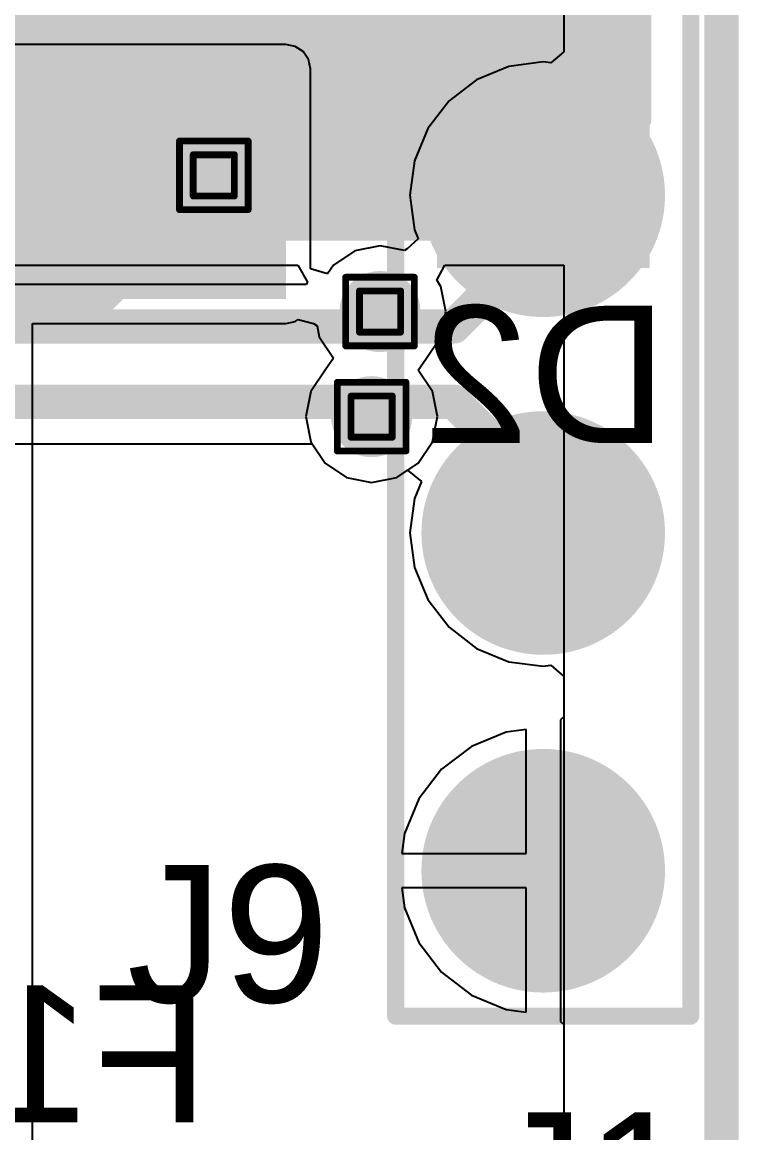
# Model space of a CAD drawing. Header units: inches. Extents: x -8 to 210, y -39 to 109.
# Drawn here: x 82.55 to 87.86, y 13.23 to 21.45 of the extents above; entities that cross this region are included whole.
import ezdxf

# ---------------------------------------------------------------- set-up
doc = ezdxf.new("R2010")
doc.units = ezdxf.units.IN
for name, color, linetype in [('Bottom Layer', 5, 'Continuous'), ('Bottom Overlay', 54, 'Continuous'), ('Bottom Paste', 16, 'Continuous'), ('Bottom Solder', 6, 'Continuous'), ('Drill Drawing', 1, 'Continuous'), ('Top Board_outline-Bottom 3D Body', 216, 'Continuous'), ('Top Layer', 1, 'Continuous'), ('Top Overlay', 2, 'Continuous'), ('Top Paste', 8, 'Continuous'), ('Top Solder', 216, 'Continuous'), ('Via Holes', 16, 'Continuous')]:
    doc.layers.add(name, color=color, linetype=linetype)
doc.styles.add('Arial', font='', dxfattribs={"height": 0.2})
doc.styles.add('Arial_Bold', font='', dxfattribs={"height": 0.2})
doc.styles.get('Arial').set_extended_font_data('Arial')
doc.styles.get('Arial_Bold').set_extended_font_data('Arial', bold=True)

# ---------------------------------------------------------------- blocks, each defined once
blk = doc.blocks.new('T__________11')
at = {"layer": 'Top Layer'}
blk.add_hatch(color=1, dxfattribs=at).paths.add_polyline_path([(0.381, 0.762), (-0.381, 0.762), (-0.762, 0.381), (-0.762, -0.381), (-0.381, -0.762), (0.381, -0.762), (0.762, -0.381), (0.762, 0.381)])
at = {"layer": 'Top Paste'}
blk.add_hatch(color=8, dxfattribs=at).paths.add_polyline_path([(0.381, 0.762), (-0.381, 0.762), (-0.762, 0.381), (-0.762, -0.381), (-0.381, -0.762), (0.381, -0.762), (0.762, -0.381), (0.762, 0.381)])
at = {"layer": 'Top Solder'}
blk.add_hatch(color=216, dxfattribs=at).paths.add_polyline_path([(0.4318, 0.8636), (-0.4318, 0.8636), (-0.8636, 0.4318), (-0.8636, -0.4318), (-0.4318, -0.8636), (0.4318, -0.8636), (0.8636, -0.4318), (0.8636, 0.4318)])
at = {"layer": 'Top Overlay'}
for points in [[(-0.9398, 0.4318, 0.2, 0.2, 0), (-0.4318, 0.9398, 0.2, 0.2, 0)], [(-0.4318, 0.9398, 0.2, 0.2, 0), (0.4318, 0.9398, 0.2, 0.2, 0)], [(-0.4318, 0.9398, 0.2, 0.2, 0), (0.4318, 0.9398, 0.2, 0.2, 0)], [(0.4318, 0.9398, 0.2, 0.2, 0), (0.9398, 0.4318, 0.2, 0.2, 0)], [(-0.9398, -0.4318, 0.2, 0.2, 0), (-0.9398, 0.4318, 0.2, 0.2, 0)], [(0.9398, -0.4318, 0.2, 0.2, 0), (0.9398, 0.4318, 0.2, 0.2, 0)], [(-0.9398, -0.4318, 0.2, 0.2, 0), (-0.4318, -0.9398, 0.2, 0.2, 0)], [(0.4318, -0.9398, 0.2, 0.2, 0), (0.9398, -0.4318, 0.2, 0.2, 0)], [(-0.4318, -0.9398, 0.2, 0.2, 0), (0.4318, -0.9398, 0.2, 0.2, 0)], [(-0.4318, -0.9398, 0.2, 0.2, 0), (0.4318, -0.9398, 0.2, 0.2, 0)]]:
    blk.add_lwpolyline(points, format="xyseb", dxfattribs=at)
for points in [[(-0.4818, 0.9398, 0.1, 0.1, 1), (-0.3818, 0.9398, 0.1, 0.1, 1)], [(-0.4818, 0.9398, 0.1, 0.1, 1), (-0.3818, 0.9398, 0.1, 0.1, 1)], [(-0.4818, 0.9398, 0.1, 0.1, 1), (-0.3818, 0.9398, 0.1, 0.1, 1)], [(0.3818, 0.9398, 0.1, 0.1, 1), (0.4818, 0.9398, 0.1, 0.1, 1)], [(0.3818, 0.9398, 0.1, 0.1, 1), (0.4818, 0.9398, 0.1, 0.1, 1)], [(0.3818, 0.9398, 0.1, 0.1, 1), (0.4818, 0.9398, 0.1, 0.1, 1)], [(-0.9898, 0.4318, 0.1, 0.1, 1), (-0.8898, 0.4318, 0.1, 0.1, 1)], [(-0.9898, 0.4318, 0.1, 0.1, 1), (-0.8898, 0.4318, 0.1, 0.1, 1)], [(0.8898, 0.4318, 0.1, 0.1, 1), (0.9898, 0.4318, 0.1, 0.1, 1)], [(0.8898, 0.4318, 0.1, 0.1, 1), (0.9898, 0.4318, 0.1, 0.1, 1)], [(-0.9898, -0.4318, 0.1, 0.1, 1), (-0.8898, -0.4318, 0.1, 0.1, 1)], [(-0.9898, -0.4318, 0.1, 0.1, 1), (-0.8898, -0.4318, 0.1, 0.1, 1)], [(0.8898, -0.4318, 0.1, 0.1, 1), (0.9898, -0.4318, 0.1, 0.1, 1)], [(0.8898, -0.4318, 0.1, 0.1, 1), (0.9898, -0.4318, 0.1, 0.1, 1)], [(-0.4818, -0.9398, 0.1, 0.1, 1), (-0.3818, -0.9398, 0.1, 0.1, 1)], [(-0.4818, -0.9398, 0.1, 0.1, 1), (-0.3818, -0.9398, 0.1, 0.1, 1)], [(-0.4818, -0.9398, 0.1, 0.1, 1), (-0.3818, -0.9398, 0.1, 0.1, 1)], [(0.3818, -0.9398, 0.1, 0.1, 1), (0.4818, -0.9398, 0.1, 0.1, 1)], [(0.3818, -0.9398, 0.1, 0.1, 1), (0.4818, -0.9398, 0.1, 0.1, 1)], [(0.3818, -0.9398, 0.1, 0.1, 1), (0.4818, -0.9398, 0.1, 0.1, 1)]]:
    blk.add_lwpolyline(points, format="xyseb", close=True, dxfattribs=at)
blk = doc.blocks.new('P____4_P___86')
at = {"layer": 'Top Layer'}
h = blk.add_hatch(color=1, dxfattribs=at)
edge = h.paths.add_edge_path()
edge.add_arc((-1.25, 0), 0.8, 0, 360)
h = blk.add_hatch(color=1, dxfattribs=at)
edge = h.paths.add_edge_path()
edge.add_arc((1.25, 0), 0.8, 0, 360)
h = blk.add_hatch(color=1, dxfattribs=at)
edge = h.paths.add_edge_path()
edge.add_arc((3.75, 0), 0.8, 0, 360)
at = {"layer": 'Top Paste'}
h = blk.add_hatch(color=8, dxfattribs=at)
edge = h.paths.add_edge_path()
edge.add_arc((-1.25, 0), 0.8, 0, 360)
h = blk.add_hatch(color=8, dxfattribs=at)
edge = h.paths.add_edge_path()
edge.add_arc((1.25, 0), 0.8, 0, 360)
h = blk.add_hatch(color=8, dxfattribs=at)
edge = h.paths.add_edge_path()
edge.add_arc((3.75, 0), 0.8, 0, 360)
at = {"layer": 'Top Solder'}
h = blk.add_hatch(color=216, dxfattribs=at)
edge = h.paths.add_edge_path()
edge.add_arc((-1.25, 0), 0.9016, 0, 360)
h = blk.add_hatch(color=216, dxfattribs=at)
edge = h.paths.add_edge_path()
edge.add_arc((1.25, 0), 0.9016, 0, 360)
h = blk.add_hatch(color=216, dxfattribs=at)
edge = h.paths.add_edge_path()
edge.add_arc((3.75, 0), 0.9016, 0, 360)
at = {"layer": 'Top Overlay'}
for points in [[(4.826, 1.0922, 0.127, 0.127, 0), (-4.826, 1.0922, 0.127, 0.127, 0)], [(4.826, -1.0922, 0.127, 0.127, 0), (4.826, 1.0922, 0.127, 0.127, 0)], [(4.826, -1.0922, 0.127, 0.127, 0), (-4.826, -1.0922, 0.127, 0.127, 0)]]:
    blk.add_lwpolyline(points, format="xyseb", dxfattribs=at)
for points in [[(4.79425, 1.0922, 0.0635, 0.0635, 1), (4.85775, 1.0922, 0.0635, 0.0635, 1)], [(4.79425, 1.0922, 0.0635, 0.0635, 1), (4.85775, 1.0922, 0.0635, 0.0635, 1)], [(4.79425, -1.0922, 0.0635, 0.0635, 1), (4.85775, -1.0922, 0.0635, 0.0635, 1)], [(4.79425, -1.0922, 0.0635, 0.0635, 1), (4.85775, -1.0922, 0.0635, 0.0635, 1)]]:
    blk.add_lwpolyline(points, format="xyseb", close=True, dxfattribs=at)
blk = doc.blocks.new('SOD_323_B_111')
at = {"layer": 'Bottom Layer'}
for points in [[(-0.75, -0.45), (-1.55, -0.45), (-1.55, 0.45), (-0.75, 0.45)], [(1.55, -0.45), (0.75, -0.45), (0.75, 0.45), (1.55, 0.45)]]:
    blk.add_hatch(color=5, dxfattribs=at).paths.add_polyline_path(points)
at = {"layer": 'Bottom Overlay'}
for points in [[(-2.0066, 0.4826), (-0.9144, 0.4826), (-0.9144, 0.7874), (-2.0066, 0.7874)], [(-2.0066, -0.508), (-1.5748, -0.508), (-1.5748, 0.508), (-2.0066, 0.508)], [(-2.0066, -0.7874), (-0.9144, -0.7874), (-0.9144, -0.4826), (-2.0066, -0.4826)]]:
    blk.add_hatch(color=54, dxfattribs=at).paths.add_polyline_path(points)
at = {"layer": 'Bottom Paste'}
for points in [[(-0.75, -0.45), (-1.55, -0.45), (-1.55, 0.45), (-0.75, 0.45)], [(1.55, -0.45), (0.75, -0.45), (0.75, 0.45), (1.55, 0.45)]]:
    blk.add_hatch(color=16, dxfattribs=at).paths.add_polyline_path(points)
at = {"layer": 'Bottom Solder'}
for points in [[(-0.695, -0.505), (-1.605, -0.505), (-1.605, 0.505), (-0.695, 0.505)], [(1.605, -0.505), (0.695, -0.505), (0.695, 0.505), (1.605, 0.505)]]:
    blk.add_hatch(color=6, dxfattribs=at).paths.add_polyline_path(points)
at = {"layer": 'Bottom Overlay'}
for points in [[(-0.9144, 0.7366, 0.127, 0.127, 0), (0.9398, 0.7366, 0.127, 0.127, 0)], [(0.9398, 0.7366, 0.127, 0.127, 0), (0.9398, 0.5588, 0.127, 0.127, 0)], [(0.9398, -0.5588, 0.127, 0.127, 0), (0.9398, -0.7366, 0.127, 0.127, 0)], [(-0.9144, -0.7366, 0.127, 0.127, 0), (0.9398, -0.7366, 0.127, 0.127, 0)]]:
    blk.add_lwpolyline(points, format="xyseb", dxfattribs=at)
for points in [[(-0.9461, 0.7366, 0.0635, 0.0635, 1), (-0.8827, 0.7366, 0.0635, 0.0635, 1)], [(0.908, 0.7366, 0.0635, 0.0635, 1), (0.9715, 0.7366, 0.0635, 0.0635, 1)], [(0.908, 0.7366, 0.0635, 0.0635, 1), (0.9715, 0.7366, 0.0635, 0.0635, 1)], [(0.908, 0.5588, 0.0635, 0.0635, 1), (0.9715, 0.5588, 0.0635, 0.0635, 1)], [(0.908, -0.5588, 0.0635, 0.0635, 1), (0.9715, -0.5588, 0.0635, 0.0635, 1)], [(-0.9461, -0.7366, 0.0635, 0.0635, 1), (-0.8827, -0.7366, 0.0635, 0.0635, 1)], [(0.908, -0.7366, 0.0635, 0.0635, 1), (0.9715, -0.7366, 0.0635, 0.0635, 1)], [(0.908, -0.7366, 0.0635, 0.0635, 1), (0.9715, -0.7366, 0.0635, 0.0635, 1)]]:
    blk.add_lwpolyline(points, format="xyseb", close=True, dxfattribs=at)

msp = doc.modelspace()

# ---------------------------------------------------------------- hatches: boundary and pattern name
at = {"layer": 'Bottom Layer'}
for points in [[(87.122, 20.5486), (87.122, 21.9964), (60.1472, 21.9964), (60.1472, 20.5486)], [(76.2, 19.8374), (87.122, 19.8374), (87.122, 21.8186), (76.2, 21.8186)]]:
    msp.add_hatch(color=5, dxfattribs=at).paths.add_polyline_path(points)
h = msp.add_hatch(color=5, dxfattribs=at)
edge = h.paths.add_edge_path()
edge.add_arc((83.9724, 20.32), 0.3, 0, 360)
h = msp.add_hatch(color=5, dxfattribs=at)
edge = h.paths.add_edge_path()
edge.add_arc((85.2029, 19.3119), 0.3, 0, 360)
h = msp.add_hatch(color=5, dxfattribs=at)
edge = h.paths.add_edge_path()
edge.add_arc((85.1408, 18.5341), 0.3, 0, 360)
at = {"layer": 'Bottom Solder'}
h = msp.add_hatch(color=6, dxfattribs=at)
edge = h.paths.add_edge_path()
edge.add_arc((83.9724, 20.32), 0.4016, 0, 360)
at = {"layer": 'Top Layer'}
msp.add_hatch(color=1, dxfattribs=at).paths.add_polyline_path([(81.7372, 19.4056), (84.5058, 19.4056), (84.5058, 21.1074), (81.7372, 21.1074)])
h = msp.add_hatch(color=1, dxfattribs=at)
edge = h.paths.add_edge_path()
edge.add_arc((83.9724, 20.32), 0.3, 0, 360)
h = msp.add_hatch(color=1, dxfattribs=at)
edge = h.paths.add_edge_path()
edge.add_arc((85.2029, 19.3119), 0.3, 0, 360)
h = msp.add_hatch(color=1, dxfattribs=at)
edge = h.paths.add_edge_path()
edge.add_arc((85.1408, 18.5341), 0.3, 0, 360)
at = {"layer": 'Top Solder'}
h = msp.add_hatch(color=216, dxfattribs=at)
edge = h.paths.add_edge_path()
edge.add_arc((83.9724, 20.32), 0.4016, 0, 360)
at = {"layer": 'Via Holes'}
h = msp.add_hatch(color=7, dxfattribs=at)
edge = h.paths.add_edge_path()
edge.add_arc((83.9724, 20.32), 0.15, 0, 360)
h = msp.add_hatch(color=7, dxfattribs=at)
edge = h.paths.add_edge_path()
edge.add_arc((85.2029, 19.3119), 0.15, 0, 360)
h = msp.add_hatch(color=7, dxfattribs=at)
edge = h.paths.add_edge_path()
edge.add_arc((85.1408, 18.5341), 0.15, 0, 360)

# ---------------------------------------------------------------- linework, layer by layer
at = {"layer": 'Bottom Layer'}
for p, q in [((76.2, 19.6561), (84.5936, 19.6561)), ((84.5936, 19.6561), (84.6655, 19.5291)), ((85.6224, 19.5441), (85.6823, 19.6561)), ((85.6823, 19.6561), (86.5632, 19.6561)), ((86.5632, 19.6561), (86.5632, 13.1353)), ((84.656, 19.5132), (79.7277, 19.5132)), ((84.6655, 19.5291), (84.656, 19.5132)), ((85.653, 19.4983), (85.6224, 19.5441)), ((85.6901, 19.3119), (85.653, 19.4983)), ((85.653, 19.1255), (85.6901, 19.3119)), ((85.5474, 18.9674), (85.653, 19.1255)), ((85.4853, 18.8786), (85.5467, 18.9669)), ((85.5467, 18.9669), (85.5474, 18.9674)), ((85.5909, 18.7205), (85.4853, 18.8786)), ((85.628, 18.5341), (85.5909, 18.7205)), ((85.5909, 18.3477), (85.628, 18.5341)), ((80.0879, 18.3328), (84.7006, 18.3328)), ((84.7006, 18.3328), (84.7963, 18.1896)), ((85.4853, 18.1896), (85.5909, 18.3477)), ((84.7963, 18.1896), (84.9544, 18.084)), ((85.3272, 18.084), (85.4853, 18.1896)), ((84.9544, 18.084), (85.1408, 18.0469)), ((85.1408, 18.0469), (85.3272, 18.084))]:
    msp.add_line(p, q, dxfattribs=at)
for points in [[(85.0934, 19.2024, 0.254, 0.254, 0), (85.2029, 19.3119, 0.254, 0.254, 0)], [(79.7277, 19.2024, 0.254, 0.254, 0), (85.0934, 19.2024, 0.254, 0.254, 0)], [(79.9592, 18.6436, 0.254, 0.254, 0), (85.0313, 18.6436, 0.254, 0.254, 0)], [(85.0313, 18.6436, 0.254, 0.254, 0), (85.1408, 18.5341, 0.254, 0.254, 0)]]:
    msp.add_lwpolyline(points, format="xyseb", dxfattribs=at)
for points in [[(85.1394, 19.3119, 0.127, 0.127, 1), (85.2664, 19.3119, 0.127, 0.127, 1)], [(85.0299, 19.2024, 0.127, 0.127, 1), (85.1569, 19.2024, 0.127, 0.127, 1)], [(85.0299, 19.2024, 0.127, 0.127, 1), (85.1569, 19.2024, 0.127, 0.127, 1)], [(84.9678, 18.6436, 0.127, 0.127, 1), (85.0948, 18.6436, 0.127, 0.127, 1)], [(84.9678, 18.6436, 0.127, 0.127, 1), (85.0948, 18.6436, 0.127, 0.127, 1)], [(85.0773, 18.5341, 0.127, 0.127, 1), (85.2043, 18.5341, 0.127, 0.127, 1)]]:
    msp.add_lwpolyline(points, format="xyseb", close=True, dxfattribs=at)
at = {"layer": 'Drill Drawing'}
for points in [[(83.7184, 20.574, 0.0508, 0.0508, 0), (84.2264, 20.574, 0.0508, 0.0508, 0)], [(83.7184, 20.066, 0.0508, 0.0508, 0), (83.7184, 20.574, 0.0508, 0.0508, 0)], [(84.2264, 20.066, 0.0508, 0.0508, 0), (84.2264, 20.574, 0.0508, 0.0508, 0)], [(83.82, 20.4724, 0.0508, 0.0508, 0), (84.1248, 20.4724, 0.0508, 0.0508, 0)], [(83.82, 20.1676, 0.0508, 0.0508, 0), (83.82, 20.4724, 0.0508, 0.0508, 0)], [(84.1248, 20.1676, 0.0508, 0.0508, 0), (84.1248, 20.4724, 0.0508, 0.0508, 0)], [(83.82, 20.1676, 0.0508, 0.0508, 0), (84.1248, 20.1676, 0.0508, 0.0508, 0)], [(83.7184, 20.066, 0.0508, 0.0508, 0), (84.2264, 20.066, 0.0508, 0.0508, 0)], [(84.9489, 19.5659, 0.0508, 0.0508, 0), (85.4569, 19.5659, 0.0508, 0.0508, 0)], [(84.9489, 19.0579, 0.0508, 0.0508, 0), (84.9489, 19.5659, 0.0508, 0.0508, 0)], [(85.4569, 19.0579, 0.0508, 0.0508, 0), (85.4569, 19.5659, 0.0508, 0.0508, 0)], [(85.0505, 19.4643, 0.0508, 0.0508, 0), (85.3553, 19.4643, 0.0508, 0.0508, 0)], [(85.0505, 19.1595, 0.0508, 0.0508, 0), (85.0505, 19.4643, 0.0508, 0.0508, 0)], [(85.3553, 19.1595, 0.0508, 0.0508, 0), (85.3553, 19.4643, 0.0508, 0.0508, 0)], [(85.0505, 19.1595, 0.0508, 0.0508, 0), (85.3553, 19.1595, 0.0508, 0.0508, 0)], [(84.9489, 19.0579, 0.0508, 0.0508, 0), (85.4569, 19.0579, 0.0508, 0.0508, 0)], [(84.8868, 18.7881, 0.0508, 0.0508, 0), (85.3948, 18.7881, 0.0508, 0.0508, 0)], [(84.8868, 18.2801, 0.0508, 0.0508, 0), (84.8868, 18.7881, 0.0508, 0.0508, 0)], [(85.3948, 18.2801, 0.0508, 0.0508, 0), (85.3948, 18.7881, 0.0508, 0.0508, 0)], [(84.9884, 18.6865, 0.0508, 0.0508, 0), (85.2932, 18.6865, 0.0508, 0.0508, 0)], [(84.9884, 18.3817, 0.0508, 0.0508, 0), (84.9884, 18.6865, 0.0508, 0.0508, 0)], [(85.2932, 18.3817, 0.0508, 0.0508, 0), (85.2932, 18.6865, 0.0508, 0.0508, 0)], [(84.9884, 18.3817, 0.0508, 0.0508, 0), (85.2932, 18.3817, 0.0508, 0.0508, 0)], [(84.8868, 18.2801, 0.0508, 0.0508, 0), (85.3948, 18.2801, 0.0508, 0.0508, 0)]]:
    msp.add_lwpolyline(points, format="xyseb", dxfattribs=at)
for points in [[(83.7057, 20.574, 0.0254, 0.0254, 1), (83.7311, 20.574, 0.0254, 0.0254, 1)], [(83.7057, 20.574, 0.0254, 0.0254, 1), (83.7311, 20.574, 0.0254, 0.0254, 1)], [(84.2137, 20.574, 0.0254, 0.0254, 1), (84.2391, 20.574, 0.0254, 0.0254, 1)], [(84.2137, 20.574, 0.0254, 0.0254, 1), (84.2391, 20.574, 0.0254, 0.0254, 1)], [(83.8073, 20.4724, 0.0254, 0.0254, 1), (83.8327, 20.4724, 0.0254, 0.0254, 1)], [(83.8073, 20.4724, 0.0254, 0.0254, 1), (83.8327, 20.4724, 0.0254, 0.0254, 1)], [(84.1121, 20.4724, 0.0254, 0.0254, 1), (84.1375, 20.4724, 0.0254, 0.0254, 1)], [(84.1121, 20.4724, 0.0254, 0.0254, 1), (84.1375, 20.4724, 0.0254, 0.0254, 1)], [(83.8073, 20.1676, 0.0254, 0.0254, 1), (83.8327, 20.1676, 0.0254, 0.0254, 1)], [(83.8073, 20.1676, 0.0254, 0.0254, 1), (83.8327, 20.1676, 0.0254, 0.0254, 1)], [(84.1121, 20.1676, 0.0254, 0.0254, 1), (84.1375, 20.1676, 0.0254, 0.0254, 1)], [(84.1121, 20.1676, 0.0254, 0.0254, 1), (84.1375, 20.1676, 0.0254, 0.0254, 1)], [(83.7057, 20.066, 0.0254, 0.0254, 1), (83.7311, 20.066, 0.0254, 0.0254, 1)], [(83.7057, 20.066, 0.0254, 0.0254, 1), (83.7311, 20.066, 0.0254, 0.0254, 1)], [(84.2137, 20.066, 0.0254, 0.0254, 1), (84.2391, 20.066, 0.0254, 0.0254, 1)], [(84.2137, 20.066, 0.0254, 0.0254, 1), (84.2391, 20.066, 0.0254, 0.0254, 1)], [(84.9362, 19.5659, 0.0254, 0.0254, 1), (84.9616, 19.5659, 0.0254, 0.0254, 1)], [(84.9362, 19.5659, 0.0254, 0.0254, 1), (84.9616, 19.5659, 0.0254, 0.0254, 1)], [(85.4442, 19.5659, 0.0254, 0.0254, 1), (85.4696, 19.5659, 0.0254, 0.0254, 1)], [(85.4442, 19.5659, 0.0254, 0.0254, 1), (85.4696, 19.5659, 0.0254, 0.0254, 1)], [(85.0378, 19.4643, 0.0254, 0.0254, 1), (85.0632, 19.4643, 0.0254, 0.0254, 1)], [(85.0378, 19.4643, 0.0254, 0.0254, 1), (85.0632, 19.4643, 0.0254, 0.0254, 1)], [(85.3426, 19.4643, 0.0254, 0.0254, 1), (85.368, 19.4643, 0.0254, 0.0254, 1)], [(85.3426, 19.4643, 0.0254, 0.0254, 1), (85.368, 19.4643, 0.0254, 0.0254, 1)], [(85.0378, 19.1595, 0.0254, 0.0254, 1), (85.0632, 19.1595, 0.0254, 0.0254, 1)], [(85.0378, 19.1595, 0.0254, 0.0254, 1), (85.0632, 19.1595, 0.0254, 0.0254, 1)], [(85.3426, 19.1595, 0.0254, 0.0254, 1), (85.368, 19.1595, 0.0254, 0.0254, 1)], [(85.3426, 19.1595, 0.0254, 0.0254, 1), (85.368, 19.1595, 0.0254, 0.0254, 1)], [(84.9362, 19.0579, 0.0254, 0.0254, 1), (84.9616, 19.0579, 0.0254, 0.0254, 1)], [(84.9362, 19.0579, 0.0254, 0.0254, 1), (84.9616, 19.0579, 0.0254, 0.0254, 1)], [(85.4442, 19.0579, 0.0254, 0.0254, 1), (85.4696, 19.0579, 0.0254, 0.0254, 1)], [(85.4442, 19.0579, 0.0254, 0.0254, 1), (85.4696, 19.0579, 0.0254, 0.0254, 1)], [(84.8741, 18.7881, 0.0254, 0.0254, 1), (84.8995, 18.7881, 0.0254, 0.0254, 1)], [(84.8741, 18.7881, 0.0254, 0.0254, 1), (84.8995, 18.7881, 0.0254, 0.0254, 1)], [(85.3821, 18.7881, 0.0254, 0.0254, 1), (85.4075, 18.7881, 0.0254, 0.0254, 1)], [(85.3821, 18.7881, 0.0254, 0.0254, 1), (85.4075, 18.7881, 0.0254, 0.0254, 1)], [(84.9757, 18.6865, 0.0254, 0.0254, 1), (85.0011, 18.6865, 0.0254, 0.0254, 1)], [(84.9757, 18.6865, 0.0254, 0.0254, 1), (85.0011, 18.6865, 0.0254, 0.0254, 1)], [(85.2805, 18.6865, 0.0254, 0.0254, 1), (85.3059, 18.6865, 0.0254, 0.0254, 1)], [(85.2805, 18.6865, 0.0254, 0.0254, 1), (85.3059, 18.6865, 0.0254, 0.0254, 1)], [(84.9757, 18.3817, 0.0254, 0.0254, 1), (85.0011, 18.3817, 0.0254, 0.0254, 1)], [(84.9757, 18.3817, 0.0254, 0.0254, 1), (85.0011, 18.3817, 0.0254, 0.0254, 1)], [(85.2805, 18.3817, 0.0254, 0.0254, 1), (85.3059, 18.3817, 0.0254, 0.0254, 1)], [(85.2805, 18.3817, 0.0254, 0.0254, 1), (85.3059, 18.3817, 0.0254, 0.0254, 1)], [(84.8741, 18.2801, 0.0254, 0.0254, 1), (84.8995, 18.2801, 0.0254, 0.0254, 1)], [(84.8741, 18.2801, 0.0254, 0.0254, 1), (84.8995, 18.2801, 0.0254, 0.0254, 1)], [(85.3821, 18.2801, 0.0254, 0.0254, 1), (85.4075, 18.2801, 0.0254, 0.0254, 1)], [(85.3821, 18.2801, 0.0254, 0.0254, 1), (85.4075, 18.2801, 0.0254, 0.0254, 1)]]:
    msp.add_lwpolyline(points, format="xyseb", close=True, dxfattribs=at)
at = {"layer": 'Top Board_outline-Bottom 3D Body'}
msp.add_lwpolyline([(87.7316, 62.484, 0.254, 0.254, 0), (87.7316, 0, 0.254, 0.254, 0)], format="xyseb", dxfattribs=at)
at = {"layer": 'Top Layer'}
for p, q in [((86.5632, 21.6105), (86.5632, 21.2355)), ((84.5058, 21.2887), (76.7588, 21.2887)), ((84.5752, 21.2749), (84.5058, 21.2887)), ((84.634, 21.2356), (84.5752, 21.2749)), ((84.6733, 21.1768), (84.634, 21.2356)), ((86.5632, 21.2355), (86.4677, 21.1517)), ((84.6871, 21.1074), (84.6733, 21.1768)), ((86.4108, 21.1592), (86.1555, 21.1256)), ((86.4677, 21.1517), (86.4108, 21.1592)), ((84.6871, 19.6285), (84.6871, 21.1074)), ((86.1555, 21.1256), (85.9177, 21.0271)), ((85.9177, 21.0271), (85.7134, 20.8704)), ((85.7134, 20.8704), (85.5567, 20.6661)), ((85.5567, 20.6661), (85.4582, 20.4283)), ((85.4582, 20.4283), (85.4246, 20.173)), ((85.4246, 20.173), (85.4582, 19.9177)), ((85.4582, 19.9177), (85.4862, 19.85)), ((85.4862, 19.85), (85.4047, 19.7759)), ((85.0165, 19.762), (84.8584, 19.6564)), ((85.2029, 19.7991), (85.0165, 19.762)), ((85.3849, 19.7629), (85.2029, 19.7991)), ((85.4047, 19.7759), (85.3849, 19.7629)), ((84.8584, 19.6564), (84.8141, 19.59)), ((84.8141, 19.59), (84.6871, 19.6285)), ((84.5058, 19.2243), (84.5752, 19.2381)), ((84.5752, 19.2381), (84.5979, 19.2533)), ((84.5979, 19.2533), (84.7114, 19.2231)), ((82.6297, 9.3218), (82.6297, 19.2243)), ((82.6297, 19.2243), (84.5058, 19.2243)), ((84.7114, 19.2231), (84.737, 19.2051)), ((84.737, 19.2051), (84.7528, 19.1255)), ((84.7528, 19.1255), (84.8584, 18.9674)), ((84.8584, 18.9674), (84.7971, 18.8791)), ((84.7963, 18.8786), (84.6907, 18.7205)), ((84.7971, 18.8791), (84.7963, 18.8786)), ((84.6907, 18.7205), (84.6536, 18.5341)), ((84.6536, 18.5341), (84.6907, 18.3477)), ((84.6907, 18.3477), (84.7963, 18.1896)), ((84.7963, 18.1896), (84.9544, 18.084)), ((85.3272, 18.084), (85.4074, 18.1376)), ((85.4074, 18.1376), (85.51, 18.0534)), ((84.9544, 18.084), (85.1408, 18.0469)), ((85.1408, 18.0469), (85.3272, 18.084)), ((85.51, 18.0534), (85.4582, 17.9283)), ((85.4582, 17.9283), (85.4246, 17.673)), ((85.4246, 17.673), (85.4582, 17.4177)), ((85.4582, 17.4177), (85.5567, 17.1799)), ((85.5567, 17.1799), (85.7134, 16.9756)), ((85.7134, 16.9756), (85.9177, 16.8189)), ((85.9177, 16.8189), (86.1555, 16.7204)), ((86.1555, 16.7204), (86.4108, 16.6868)), ((86.4108, 16.6868), (86.4677, 16.6943)), ((86.4677, 16.6943), (86.5632, 16.6105)), ((86.5632, 16.6105), (86.5632, 16.3123)), ((86.5632, 16.3123), (86.5378, 16.2901)), ((86.5378, 16.2901), (86.5378, 15.173)), ((86.1357, 16.1999), (85.8793, 16.0937)), ((86.2838, 16.2194), (86.1357, 16.1999)), ((86.2838, 15.3), (86.2838, 16.2194)), ((85.8793, 16.0937), (85.6591, 15.9247)), ((85.6591, 15.9247), (85.4901, 15.7045)), ((85.4901, 15.7045), (85.3839, 15.4481)), ((85.3839, 15.4481), (85.3644, 15.3)), ((85.3644, 15.3), (86.2838, 15.3)), ((86.5378, 15.173), (86.5378, 14.0559)), ((86.2838, 15.046), (85.3644, 15.046)), ((85.3644, 15.046), (85.3839, 14.8979)), ((86.2838, 14.1266), (86.2838, 15.046)), ((85.3839, 14.8979), (85.4901, 14.6415)), ((85.4901, 14.6415), (85.6591, 14.4213)), ((85.6591, 14.4213), (85.8793, 14.2523)), ((85.8793, 14.2523), (86.1357, 14.1461)), ((86.1357, 14.1461), (86.2838, 14.1266)), ((86.5378, 14.0559), (86.5632, 14.0337)), ((86.5632, 14.0337), (86.5632, 7.2978))]:
    msp.add_line(p, q, dxfattribs=at)
for points in [[(86.2838, 20.046, 0.254, 0.254, 0), (86.4108, 20.173, 0.254, 0.254, 0)], [(86.2838, 19.7358, 0.254, 0.254, 0), (86.2838, 20.046, 0.254, 0.254, 0)], [(85.7504, 19.2024, 0.254, 0.254, 0), (86.2838, 19.7358, 0.254, 0.254, 0)], [(85.2029, 19.3119, 0.254, 0.254, 0), (85.3124, 19.2024, 0.254, 0.254, 0)], [(85.3124, 19.2024, 0.254, 0.254, 0), (85.7504, 19.2024, 0.254, 0.254, 0)], [(85.1408, 18.5341, 0.254, 0.254, 0), (85.2503, 18.6436, 0.254, 0.254, 0)], [(85.2503, 18.6436, 0.254, 0.254, 0), (85.7504, 18.6436, 0.254, 0.254, 0)], [(85.7504, 18.6436, 0.254, 0.254, 0), (86.2838, 18.1102, 0.254, 0.254, 0)], [(86.2838, 17.8, 0.254, 0.254, 0), (86.2838, 18.1102, 0.254, 0.254, 0)], [(86.2838, 17.8, 0.254, 0.254, 0), (86.4108, 17.673, 0.254, 0.254, 0)]]:
    msp.add_lwpolyline(points, format="xyseb", dxfattribs=at)
for points in [[(86.3473, 20.173, 0.127, 0.127, 1), (86.4743, 20.173, 0.127, 0.127, 1)], [(86.2203, 20.046, 0.127, 0.127, 1), (86.3473, 20.046, 0.127, 0.127, 1)], [(86.2203, 20.046, 0.127, 0.127, 1), (86.3473, 20.046, 0.127, 0.127, 1)], [(86.2203, 19.7358, 0.127, 0.127, 1), (86.3473, 19.7358, 0.127, 0.127, 1)], [(86.2203, 19.7358, 0.127, 0.127, 1), (86.3473, 19.7358, 0.127, 0.127, 1)], [(85.1394, 19.3119, 0.127, 0.127, 1), (85.2664, 19.3119, 0.127, 0.127, 1)], [(85.2489, 19.2024, 0.127, 0.127, 1), (85.3759, 19.2024, 0.127, 0.127, 1)], [(85.2489, 19.2024, 0.127, 0.127, 1), (85.3759, 19.2024, 0.127, 0.127, 1)], [(85.6869, 19.2024, 0.127, 0.127, 1), (85.8139, 19.2024, 0.127, 0.127, 1)], [(85.6869, 19.2024, 0.127, 0.127, 1), (85.8139, 19.2024, 0.127, 0.127, 1)], [(85.1868, 18.6436, 0.127, 0.127, 1), (85.3138, 18.6436, 0.127, 0.127, 1)], [(85.1868, 18.6436, 0.127, 0.127, 1), (85.3138, 18.6436, 0.127, 0.127, 1)], [(85.6869, 18.6436, 0.127, 0.127, 1), (85.8139, 18.6436, 0.127, 0.127, 1)], [(85.6869, 18.6436, 0.127, 0.127, 1), (85.8139, 18.6436, 0.127, 0.127, 1)], [(85.0773, 18.5341, 0.127, 0.127, 1), (85.2043, 18.5341, 0.127, 0.127, 1)], [(86.2203, 18.1102, 0.127, 0.127, 1), (86.3473, 18.1102, 0.127, 0.127, 1)], [(86.2203, 18.1102, 0.127, 0.127, 1), (86.3473, 18.1102, 0.127, 0.127, 1)], [(86.2203, 17.8, 0.127, 0.127, 1), (86.3473, 17.8, 0.127, 0.127, 1)], [(86.2203, 17.8, 0.127, 0.127, 1), (86.3473, 17.8, 0.127, 0.127, 1)], [(86.3473, 17.673, 0.127, 0.127, 1), (86.4743, 17.673, 0.127, 0.127, 1)]]:
    msp.add_lwpolyline(points, format="xyseb", close=True, dxfattribs=at)

# ---------------------------------------------------------------- block references
for name, p, rotation in [('P____4_P___86', (86.4108, 18.923), 270), ('SOD_323_B_111', (86.4108, 21.6408), 90)]:
    msp.add_blockref(name, p, dxfattribs=dict(rotation=rotation))
msp.add_blockref('T__________11', (82.55, 20.1676))

# ---------------------------------------------------------------- texts
at = {"layer": 'Bottom Overlay', "style": 'Arial', "text_generation_flag": 2}
for s, p in [('D2', (87.3334, 18.339)), ('F1', (83.9383, 13.3098))]:
    msp.add_text(s, height=1.016, dxfattribs=at).set_placement(p)
at = {"layer": 'Top Overlay', "style": 'Arial_Bold'}
msp.add_text('VCC', height=2.032, rotation=360, dxfattribs=at).set_placement((77.5522, 19.2343))
at = {"layer": 'Top Overlay', "style": 'Arial'}
for s, p in [('J9', (83.3292, 14.1988)), ('J1', (86.0131, 12.37))]:
    msp.add_text(s, height=1.016, dxfattribs=at).set_placement(p)

doc.saveas('drawing.dxf')
